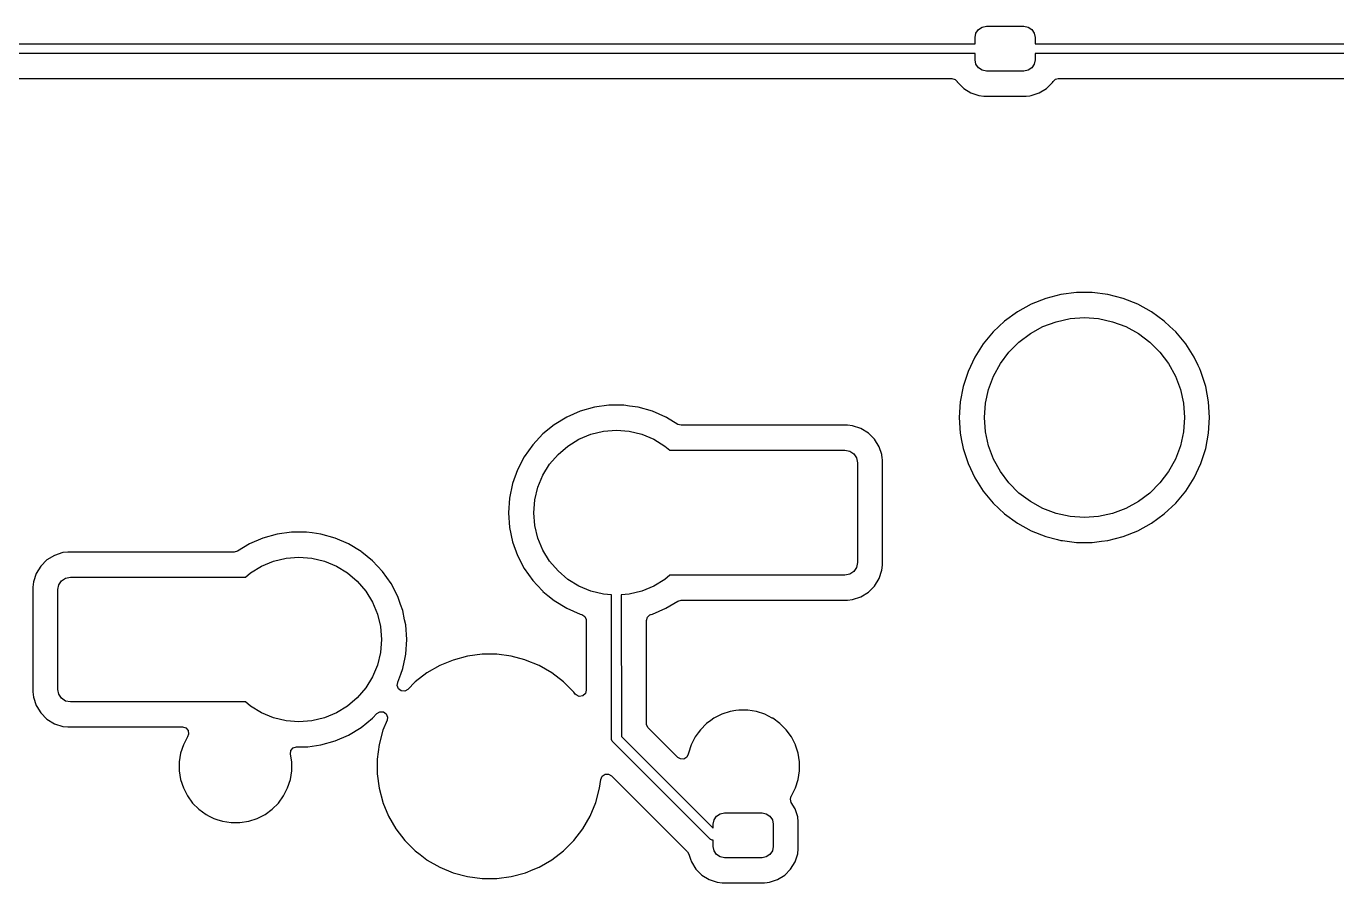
# Model space of a CAD drawing. Header units: millimetres. Extents: x 46 to 4458, y 59 to 1499.
# Drawn here: x 1993.55 to 2019.77, y 883.66 to 900.81 of the extents above; entities that cross this region are included whole.
import ezdxf

# ---------------------------------------------------------------- set-up
doc = ezdxf.new("R2010")
doc.units = ezdxf.units.MM
doc.layers.add('BLACK', color=7, linetype='Continuous')

msp = doc.modelspace()

# ---------------------------------------------------------------- linework, layer by layer
at = {"layer": 'BLACK', "linetype": 'Continuous'}
for p, q in [((2012.60402, 900.74099), (2012.67702, 900.78976)), ((2012.67702, 900.78976), (2012.76312, 900.80689)), ((2012.76312, 900.80689), (2013.51312, 900.80689)), ((2013.51312, 900.80689), (2013.59922, 900.78976)), ((2013.59922, 900.78976), (2013.67222, 900.74099)), ((2012.53812, 900.58189), (2012.55525, 900.66799)), ((2012.53812, 900.4561), (2012.53812, 900.58189)), ((2012.55525, 900.66799), (2012.60402, 900.74099)), ((2013.67222, 900.74099), (2013.72099, 900.66799)), ((2013.72099, 900.66799), (2013.73812, 900.58189)), ((2013.73812, 900.58189), (2013.73812, 900.45614)), ((1989.92562, 900.4555), (2012.53812, 900.4561)), ((2013.73812, 900.45614), (2041.11312, 900.45687)), ((2012.53812, 900.25802), (1989.92562, 900.25742)), ((2012.53812, 900.13189), (2012.53812, 900.25802)), ((2012.55525, 900.04578), (2012.53812, 900.13189)), ((2012.60402, 899.97279), (2012.55525, 900.04578)), ((2013.72099, 900.04578), (2013.67222, 899.97279)), ((2013.73812, 900.13189), (2013.72099, 900.04578)), ((2041.11312, 900.25879), (2013.73812, 900.25806)), ((2013.73812, 900.25806), (2013.73812, 900.13189)), ((1990.39062, 899.75639), (2012.07312, 899.75639)), ((2012.07312, 899.75639), (2012.14015, 899.7367)), ((2012.67702, 899.92401), (2012.60402, 899.97279)), ((2012.76312, 899.90689), (2012.67702, 899.92401)), ((2013.51312, 899.90689), (2012.76312, 899.90689)), ((2013.59922, 899.92401), (2013.51312, 899.90689)), ((2013.67222, 899.97279), (2013.59922, 899.92401)), ((2014.09758, 899.69748), (2014.14953, 899.74421)), ((2014.14953, 899.74421), (2014.20312, 899.75639)), ((2014.20312, 899.75639), (2040.64812, 899.75639)), ((2012.14015, 899.7367), (2012.17865, 899.69748)), ((2012.17865, 899.69748), (2012.1819, 899.69222)), ((2012.1819, 899.69222), (2012.19015, 899.67884)), ((2012.19015, 899.67884), (2012.31007, 899.55892)), ((2012.31007, 899.55892), (2012.31008, 899.55892)), ((2012.31008, 899.55892), (2012.45441, 899.46989)), ((2013.82182, 899.46988), (2013.96616, 899.55892)), ((2013.96616, 899.55892), (2014.08609, 899.67884)), ((2014.08609, 899.67884), (2014.09758, 899.69748)), ((2012.45441, 899.46989), (2012.45442, 899.46989)), ((2012.45442, 899.46989), (2012.45442, 899.46988)), ((2012.45442, 899.46988), (2012.61541, 899.41654)), ((2012.61541, 899.41654), (2012.71477, 899.40639)), ((2012.71477, 899.40639), (2013.56146, 899.40639)), ((2013.56146, 899.40639), (2013.56147, 899.40639)), ((2013.56147, 899.40639), (2013.63388, 899.41379)), ((2013.56147, 899.40639), (2013.56147, 899.40639)), ((2013.63388, 899.41379), (2013.66083, 899.41654)), ((2013.66083, 899.41654), (2013.82182, 899.46988)), ((2013.95139, 895.35471), (2013.65886, 895.23889)), ((2014.25614, 895.43295), (2013.95139, 895.35471)), ((2013.95139, 895.35471), (2013.95139, 895.35471)), ((2014.25616, 895.43296), (2014.25614, 895.43295)), ((2014.56829, 895.47239), (2014.25616, 895.43296)), ((2014.5683, 895.47239), (2014.56829, 895.47239)), ((2014.88294, 895.47239), (2014.5683, 895.47239)), ((2014.88295, 895.47239), (2014.88294, 895.47239)), ((2015.19508, 895.43296), (2014.88295, 895.47239)), ((2015.1951, 895.43295), (2015.19508, 895.43296)), ((2015.49984, 895.35471), (2015.1951, 895.43295)), ((2015.49985, 895.35471), (2015.49984, 895.35471)), ((2015.79238, 895.23889), (2015.49985, 895.35471)), ((2013.38312, 895.0873), (2013.1286, 894.90237)), ((2013.38314, 895.0873), (2013.38312, 895.0873)), ((2013.65886, 895.23889), (2013.38314, 895.0873)), ((2013.65886, 895.23889), (2013.65886, 895.23889)), ((2015.79238, 895.23888), (2015.79238, 895.23889)), ((2015.79238, 895.23889), (2015.79238, 895.23889)), ((2015.79239, 895.23888), (2015.79238, 895.23888)), ((2016.0681, 895.0873), (2015.79239, 895.23888)), ((2016.06811, 895.0873), (2016.0681, 895.0873)), ((2016.32264, 894.90237), (2016.06811, 895.0873)), ((2016.06811, 895.0873), (2016.06811, 895.0873)), ((2013.12859, 894.90236), (2012.89923, 894.68698)), ((2013.1286, 894.90237), (2013.12859, 894.90236)), ((2013.64434, 894.65439), (2013.89479, 894.79115)), ((2013.89479, 894.79115), (2014.16215, 894.89087)), ((2014.16215, 894.89087), (2014.44099, 894.95153)), ((2014.44099, 894.95153), (2014.72562, 894.97189)), ((2014.72562, 894.97189), (2015.01025, 894.95153)), ((2015.01025, 894.95153), (2015.28908, 894.89087)), ((2015.28908, 894.89087), (2015.55645, 894.79115)), ((2015.55645, 894.79115), (2015.8069, 894.65439)), ((2016.32265, 894.90237), (2016.32264, 894.90237)), ((2016.43672, 894.79525), (2016.32265, 894.90237)), ((2016.32265, 894.90237), (2016.32265, 894.90237)), ((2016.55201, 894.68698), (2016.43672, 894.79525)), ((2012.89923, 894.68698), (2012.69867, 894.44455)), ((2012.89923, 894.68698), (2012.89923, 894.68698)), ((2013.4159, 894.48339), (2013.64434, 894.65439)), ((2015.8069, 894.65439), (2016.03534, 894.48339)), ((2016.75256, 894.44455), (2016.55201, 894.68698)), ((2016.55201, 894.68698), (2016.55201, 894.68698)), ((2012.69867, 894.44455), (2012.53008, 894.1789)), ((2012.69867, 894.44455), (2012.69867, 894.44455)), ((2013.04311, 894.05317), (2013.21412, 894.28161)), ((2013.21412, 894.28161), (2013.4159, 894.48339)), ((2016.03534, 894.48339), (2016.23712, 894.28161)), ((2016.23712, 894.28161), (2016.40813, 894.05317)), ((2016.75257, 894.44455), (2016.75256, 894.44455)), ((2016.88603, 894.23424), (2016.75257, 894.44455)), ((2016.92116, 894.17889), (2016.88603, 894.23424)), ((2012.53008, 894.17889), (2012.39612, 893.89421)), ((2012.53008, 894.1789), (2012.53008, 894.17889)), ((2012.90636, 893.80272), (2013.04311, 894.05317)), ((2016.40813, 894.05317), (2016.54488, 893.80272)), ((2016.99931, 894.0128), (2016.92116, 894.17889)), ((2017.03155, 893.94429), (2016.99931, 894.0128)), ((2012.39612, 893.8942), (2012.29889, 893.59497)), ((2012.39612, 893.89421), (2012.39612, 893.8942)), ((2012.80663, 893.53535), (2012.90636, 893.80272)), ((2016.54488, 893.80272), (2016.64461, 893.53535)), ((2017.05512, 893.8942), (2017.03155, 893.94429)), ((2017.15235, 893.59497), (2017.05512, 893.8942)), ((2012.29889, 893.59497), (2012.23993, 893.2859)), ((2012.74598, 893.25652), (2012.80663, 893.53535)), ((2016.64461, 893.53535), (2016.70526, 893.25652)), ((2017.21131, 893.2859), (2017.15235, 893.59497)), ((2005.21227, 893.21739), (2004.92081, 893.17733)), ((2005.50647, 893.21739), (2005.21227, 893.21739)), ((2005.21227, 893.21739), (2005.21227, 893.21739)), ((2005.62194, 893.20152), (2005.50647, 893.21739)), ((2005.50647, 893.21739), (2005.50647, 893.21739)), ((2005.79792, 893.17733), (2005.62194, 893.20152)), ((2012.23993, 893.28589), (2012.22018, 892.97189)), ((2012.23993, 893.2859), (2012.23993, 893.28589)), ((2012.72562, 892.97189), (2012.74598, 893.25652)), ((2016.70526, 893.25652), (2016.72562, 892.97189)), ((2017.21131, 893.28589), (2017.21131, 893.2859)), ((2017.21131, 893.2859), (2017.21131, 893.2859)), ((2017.23106, 892.97189), (2017.21131, 893.28589)), ((2004.36769, 892.98075), (2004.11632, 892.82789)), ((2004.63752, 893.09795), (2004.36769, 892.98075)), ((2004.36769, 892.98075), (2004.36769, 892.98075)), ((2004.92081, 893.17733), (2004.63752, 893.09795)), ((2004.92081, 893.17733), (2004.92081, 893.17733)), ((2005.79793, 893.17733), (2005.79792, 893.17733)), ((2006.08121, 893.09795), (2005.79793, 893.17733)), ((2005.79793, 893.17733), (2005.79793, 893.17733)), ((2006.35104, 892.98075), (2006.08121, 893.09795)), ((2006.35692, 892.97718), (2006.35104, 892.98075)), ((2006.36563, 892.97188), (2006.35692, 892.97718)), ((2006.59, 892.83544), (2006.36563, 892.97188)), ((2012.22018, 892.97189), (2012.22018, 892.97188)), ((2012.22018, 892.97188), (2012.23993, 892.65788)), ((2012.74598, 892.68726), (2012.72562, 892.97189)), ((2016.72562, 892.97189), (2016.70526, 892.68726)), ((2017.21131, 892.65788), (2017.23106, 892.97188)), ((2017.23106, 892.97188), (2017.23106, 892.97189)), ((2004.11632, 892.82789), (2003.88811, 892.64223)), ((2004.84949, 892.63613), (2005.10125, 892.69657)), ((2005.10125, 892.69657), (2005.35937, 892.71689)), ((2005.35937, 892.71689), (2005.61749, 892.69657)), ((2005.61749, 892.69657), (2005.86925, 892.63613)), ((2006.65443, 892.81739), (2006.59, 892.83544)), ((2008.03224, 892.81739), (2006.65443, 892.81739)), ((2008.03225, 892.81739), (2008.03224, 892.81739)), ((2009.98438, 892.81739), (2008.03225, 892.81739)), ((2009.98439, 892.81739), (2009.98438, 892.81739)), ((2010.08716, 892.80689), (2009.98439, 892.81739)), ((2010.08717, 892.80689), (2010.08716, 892.80689)), ((2010.2537, 892.7517), (2010.08717, 892.80689)), ((2010.40303, 892.6596), (2010.2537, 892.7517)), ((2010.52708, 892.53554), (2010.40303, 892.6596)), ((2012.23993, 892.65788), (2012.23993, 892.65788)), ((2012.23993, 892.65788), (2012.26807, 892.51037)), ((2012.80663, 892.40842), (2012.74598, 892.68726)), ((2016.70526, 892.68726), (2016.64461, 892.40842)), ((2017.15235, 892.34881), (2017.21131, 892.65787)), ((2017.21131, 892.65787), (2017.21131, 892.65788)), ((2003.6873, 892.42721), (2003.51765, 892.18687)), ((2003.88811, 892.64223), (2003.6873, 892.42721)), ((2004.19264, 892.23361), (2004.38952, 892.40177)), ((2004.38952, 892.40177), (2004.61029, 892.53705)), ((2004.61029, 892.53705), (2004.84949, 892.63613)), ((2005.86925, 892.63613), (2006.10845, 892.53705)), ((2006.10845, 892.53705), (2006.32922, 892.40177)), ((2006.32922, 892.40177), (2006.42859, 892.31689)), ((2010.61918, 892.38622), (2010.52708, 892.53554)), ((2012.26807, 892.51037), (2012.29232, 892.38325)), ((2012.90636, 892.14106), (2012.80663, 892.40842)), ((2016.64461, 892.40842), (2016.54488, 892.14106)), ((2003.51765, 892.18687), (2003.3823, 891.92565)), ((2003.51765, 892.18687), (2003.51765, 892.18687)), ((2004.02449, 892.03673), (2004.19264, 892.23361)), ((2006.42859, 892.31689), (2007.98437, 892.31689)), ((2007.98437, 892.31689), (2009.93437, 892.31689)), ((2009.93437, 892.31689), (2010.03004, 892.29786)), ((2010.03004, 892.29786), (2010.11115, 892.24366)), ((2010.11115, 892.24366), (2010.16534, 892.16256)), ((2010.16534, 892.16256), (2010.18437, 892.06689)), ((2010.67046, 892.23148), (2010.61918, 892.38622)), ((2010.67437, 892.21969), (2010.67046, 892.23148)), ((2010.67437, 892.21968), (2010.67437, 892.21969)), ((2010.67926, 892.17182), (2010.67437, 892.21968)), ((2010.68487, 892.1169), (2010.67926, 892.17182)), ((2012.29232, 892.38325), (2012.29889, 892.3488)), ((2012.29889, 892.3488), (2012.39612, 892.04957)), ((2013.04311, 891.89061), (2012.90636, 892.14106)), ((2016.54488, 892.14106), (2016.40813, 891.89061)), ((2017.05512, 892.04957), (2017.15235, 892.34881)), ((2003.3823, 891.92565), (2003.28378, 891.64845)), ((2003.88921, 891.81597), (2004.02449, 892.03673)), ((2010.18437, 892.06689), (2010.18437, 890.06689)), ((2010.68487, 890.01688), (2010.68487, 892.1169)), ((2012.39612, 892.04957), (2012.39612, 892.04957)), ((2012.39612, 892.04957), (2012.53008, 891.76488)), ((2013.21412, 891.66217), (2013.04311, 891.89061)), ((2016.40813, 891.89061), (2016.23712, 891.66217)), ((2016.92116, 891.76488), (2017.05512, 892.04957)), ((2003.28377, 891.64843), (2003.22392, 891.3604)), ((2003.28378, 891.64845), (2003.28377, 891.64843)), ((2003.79013, 891.57677), (2003.88921, 891.81597)), ((2012.53008, 891.76488), (2012.53008, 891.76488)), ((2012.53008, 891.76488), (2012.69867, 891.49923)), ((2013.4159, 891.46039), (2013.21412, 891.66217)), ((2016.23712, 891.66217), (2016.03534, 891.46039)), ((2016.75257, 891.49922), (2016.92116, 891.76488)), ((2003.22392, 891.3604), (2003.20384, 891.06689)), ((2003.22392, 891.3604), (2003.22392, 891.3604)), ((2003.72968, 891.325), (2003.79013, 891.57677)), ((2012.69867, 891.49923), (2012.69867, 891.49922)), ((2012.69867, 891.49922), (2012.89923, 891.2568)), ((2013.64434, 891.28938), (2013.4159, 891.46039)), ((2016.03534, 891.46039), (2015.8069, 891.28938)), ((2016.55201, 891.25679), (2016.75257, 891.49922)), ((2003.70937, 891.06689), (2003.72968, 891.325)), ((2012.89923, 891.2568), (2012.89923, 891.2568)), ((2012.89923, 891.2568), (2013.12859, 891.04141)), ((2013.89479, 891.15262), (2013.64434, 891.28938)), ((2014.16215, 891.0529), (2013.89479, 891.15262)), ((2015.55645, 891.15262), (2015.28908, 891.0529)), ((2015.8069, 891.28938), (2015.55645, 891.15262)), ((2016.32265, 891.04141), (2016.55201, 891.25679)), ((2003.20384, 891.06689), (2003.22392, 890.77338)), ((2003.72968, 890.80877), (2003.70937, 891.06689)), ((2013.12859, 891.04141), (2013.1286, 891.0414)), ((2013.1286, 891.0414), (2013.38312, 890.85648)), ((2013.38312, 890.85648), (2013.38313, 890.85648)), ((2013.38313, 890.85648), (2013.38314, 890.85647)), ((2013.38314, 890.85647), (2013.65885, 890.70489)), ((2014.44099, 890.99224), (2014.16215, 891.0529)), ((2014.72562, 890.97189), (2014.44099, 890.99224)), ((2015.01025, 890.99224), (2014.72562, 890.97189)), ((2015.28908, 891.0529), (2015.01025, 890.99224)), ((2015.79239, 890.70489), (2016.0681, 890.85647)), ((2016.0681, 890.85647), (2016.32265, 891.04141)), ((1998.57081, 890.63733), (1998.28752, 890.55795)), ((1998.86227, 890.67739), (1998.57081, 890.63733)), ((1998.57081, 890.63733), (1998.57081, 890.63733)), ((1999.15647, 890.67739), (1998.86227, 890.67739)), ((1998.86227, 890.67739), (1998.86227, 890.67739)), ((1999.27194, 890.66152), (1999.15647, 890.67739)), ((1999.15647, 890.67739), (1999.15647, 890.67739)), ((1999.44792, 890.63733), (1999.27194, 890.66152)), ((1999.44793, 890.63733), (1999.44792, 890.63733)), ((1999.73121, 890.55795), (1999.44793, 890.63733)), ((1999.44793, 890.63733), (1999.44793, 890.63733)), ((2003.22392, 890.77338), (2003.22392, 890.77337)), ((2003.22392, 890.77337), (2003.28377, 890.48534)), ((2003.79013, 890.55701), (2003.72968, 890.80877)), ((2013.65885, 890.70489), (2013.65886, 890.70489)), ((2013.65886, 890.70489), (2013.65886, 890.70489)), ((2013.65886, 890.70489), (2013.65886, 890.70489)), ((2013.65886, 890.70489), (2013.95139, 890.58907)), ((2013.95139, 890.58907), (2013.95139, 890.58907)), ((2013.95139, 890.58907), (2014.18365, 890.52944)), ((2015.19509, 890.51082), (2015.49984, 890.58907)), ((2015.49984, 890.58907), (2015.5012, 890.58961)), ((2015.5012, 890.58961), (2015.79238, 890.70489)), ((2015.79238, 890.70489), (2015.79238, 890.70489)), ((2015.79238, 890.70489), (2015.79238, 890.70489)), ((2015.79238, 890.70489), (2015.79239, 890.70489)), ((1998.01769, 890.44075), (1997.77874, 890.29544)), ((1998.28752, 890.55795), (1998.01769, 890.44075)), ((1998.01769, 890.44075), (1998.01769, 890.44075)), ((2000.00104, 890.44075), (1999.73121, 890.55795)), ((2000.00105, 890.44075), (2000.00104, 890.44075)), ((2000.25241, 890.28789), (2000.00105, 890.44075)), ((2003.28377, 890.48534), (2003.28378, 890.48533)), ((2003.28378, 890.48533), (2003.3823, 890.20813)), ((2003.88921, 890.3178), (2003.79013, 890.55701)), ((2004.02449, 890.09704), (2003.88921, 890.3178)), ((2014.18365, 890.52944), (2014.25615, 890.51082)), ((2014.25615, 890.51082), (2014.28966, 890.50659)), ((2014.28966, 890.50659), (2014.56829, 890.47139)), ((2014.56829, 890.47139), (2014.5683, 890.47139)), ((2014.5683, 890.47139), (2014.5683, 890.47139)), ((2014.5683, 890.47139), (2014.5683, 890.47139)), ((2014.5683, 890.47139), (2014.88294, 890.47139)), ((2014.88294, 890.47139), (2014.88294, 890.47139)), ((2014.88294, 890.47139), (2014.88294, 890.47139)), ((2014.88294, 890.47139), (2014.88295, 890.47139)), ((2014.88295, 890.47139), (2015.06921, 890.49492)), ((2015.06921, 890.49492), (2015.19509, 890.51082)), ((1993.96571, 890.1196), (1993.84166, 889.99555)), ((1994.11503, 890.2117), (1993.96571, 890.1196)), ((1994.11504, 890.2117), (1994.11503, 890.2117)), ((1994.28157, 890.26689), (1994.11504, 890.2117)), ((1994.38435, 890.27739), (1994.28157, 890.26689)), ((1994.28157, 890.26689), (1994.28157, 890.26689)), ((1994.38437, 890.27739), (1994.38435, 890.27739)), ((1997.71431, 890.27739), (1994.38437, 890.27739)), ((1997.77874, 890.29544), (1997.71431, 890.27739)), ((1998.26029, 889.99705), (1998.49949, 890.09613)), ((1998.49949, 890.09613), (1998.75125, 890.15657)), ((1998.75125, 890.15657), (1999.00937, 890.17689)), ((1999.00937, 890.17689), (1999.26749, 890.15657)), ((1999.26749, 890.15657), (1999.51925, 890.09613)), ((1999.51925, 890.09613), (1999.75845, 889.99705)), ((2000.25242, 890.28789), (2000.25241, 890.28789)), ((2000.26532, 890.27739), (2000.25242, 890.28789)), ((2000.25242, 890.28789), (2000.25242, 890.28789)), ((2000.48063, 890.10223), (2000.26532, 890.27739)), ((2000.48063, 890.10222), (2000.48063, 890.10223)), ((2000.58094, 889.99482), (2000.48063, 890.10222)), ((2000.48063, 890.10222), (2000.48063, 890.10222)), ((2003.3823, 890.20813), (2003.51765, 889.94691)), ((2004.19264, 889.90016), (2004.02449, 890.09704)), ((2010.18437, 890.06689), (2010.16534, 889.97122)), ((1993.74956, 889.84622), (1993.69437, 889.67968)), ((1993.84166, 889.99555), (1993.74956, 889.84622)), ((1993.74956, 889.84622), (1993.74956, 889.84622)), ((1994.3387, 889.75786), (1994.43437, 889.77689)), ((1994.43437, 889.77689), (1996.48437, 889.77689)), ((1996.48437, 889.77689), (1997.94014, 889.77689)), ((1997.94014, 889.77689), (1998.03952, 889.86177)), ((1998.03952, 889.86177), (1998.26029, 889.99705)), ((1999.75845, 889.99705), (1999.97922, 889.86177)), ((1999.97922, 889.86177), (2000.1761, 889.69361)), ((2000.68144, 889.88721), (2000.58094, 889.99482)), ((2000.85109, 889.64687), (2000.68144, 889.88721)), ((2003.51765, 889.94691), (2003.51765, 889.9469)), ((2003.51765, 889.9469), (2003.6873, 889.70656)), ((2004.38952, 889.73201), (2004.19264, 889.90016)), ((2006.42859, 889.81689), (2006.32922, 889.73201)), ((2007.88437, 889.81689), (2006.42859, 889.81689)), ((2009.93437, 889.81689), (2007.88437, 889.81689)), ((2010.03004, 889.83592), (2009.93437, 889.81689)), ((2010.11115, 889.89011), (2010.03004, 889.83592)), ((2010.16534, 889.97122), (2010.11115, 889.89011)), ((2010.61918, 889.74755), (2010.67437, 889.91409)), ((2010.67437, 889.91409), (2010.68487, 890.01688)), ((1993.69437, 889.67968), (1993.68387, 889.5769)), ((1993.68387, 889.5769), (1993.68387, 887.47689)), ((1993.69437, 889.67968), (1993.69437, 889.67968)), ((1993.69437, 889.67968), (1993.69437, 889.67968)), ((1994.18437, 889.52689), (1994.2034, 889.62256)), ((1994.18437, 887.52689), (1994.18437, 889.52689)), ((1994.2034, 889.62256), (1994.25759, 889.70366)), ((1994.25759, 889.70366), (1994.3387, 889.75786)), ((2000.1761, 889.69361), (2000.34425, 889.49673)), ((2000.85109, 889.64686), (2000.85109, 889.64687)), ((2000.85109, 889.64687), (2000.85109, 889.64687)), ((2000.98644, 889.38565), (2000.85109, 889.64686)), ((2003.6873, 889.70656), (2003.77205, 889.61582)), ((2003.77205, 889.61582), (2003.88665, 889.49312)), ((2004.61029, 889.59673), (2004.38952, 889.73201)), ((2004.84949, 889.49764), (2004.61029, 889.59673)), ((2006.10845, 889.59673), (2005.86925, 889.49764)), ((2006.32922, 889.73201), (2006.10845, 889.59673)), ((2010.40303, 889.47418), (2010.52708, 889.59823)), ((2010.52708, 889.59823), (2010.61918, 889.74755)), ((2000.34425, 889.49673), (2000.47953, 889.27597)), ((2000.47953, 889.27597), (2000.57861, 889.03677)), ((2001.04246, 889.22803), (2000.98644, 889.38565)), ((2003.88665, 889.49312), (2003.88811, 889.49155)), ((2003.88811, 889.49155), (2003.9901, 889.40858)), ((2003.9901, 889.40858), (2004.11632, 889.30589)), ((2004.11632, 889.30589), (2004.11632, 889.30589)), ((2004.11632, 889.30589), (2004.11632, 889.30589)), ((2004.11632, 889.30589), (2004.36769, 889.15303)), ((2005.10125, 889.4372), (2004.84949, 889.49764)), ((2005.26006, 889.4247), (2005.10125, 889.4372)), ((2005.26129, 886.52738), (2005.26006, 889.4247)), ((2005.61749, 889.4372), (2005.45815, 889.42466)), ((2005.45815, 889.42466), (2005.45935, 886.58567)), ((2005.86925, 889.49764), (2005.61749, 889.4372)), ((2006.35105, 889.15303), (2006.59, 889.29834)), ((2006.59, 889.29834), (2006.65443, 889.31639)), ((2006.65443, 889.31639), (2007.83435, 889.31639)), ((2007.83435, 889.31639), (2007.83436, 889.31639)), ((2007.83436, 889.31639), (2009.98438, 889.31639)), ((2009.98438, 889.31639), (2010.08717, 889.32689)), ((2010.08717, 889.32689), (2010.2537, 889.38207)), ((2010.2537, 889.38207), (2010.40303, 889.47418)), ((2000.57861, 889.03677), (2000.63906, 888.785)), ((2001.08496, 889.10845), (2001.04246, 889.22803)), ((2001.08496, 889.10843), (2001.08496, 889.10845)), ((2001.12371, 888.92195), (2001.08496, 889.10843)), ((2004.36769, 889.15303), (2004.36769, 889.15303)), ((2004.36769, 889.15303), (2004.63753, 889.03582)), ((2004.63753, 889.03582), (2004.66489, 889.02815)), ((2004.66489, 889.02815), (2004.66523, 889.02806)), ((2004.66523, 889.02806), (2004.66832, 889.02719)), ((2004.66832, 889.02719), (2004.72757, 888.99015)), ((2004.72757, 888.99015), (2004.75738, 888.92696)), ((2005.97955, 888.97483), (2006.03236, 889.02058)), ((2006.03236, 889.02058), (2006.05042, 889.02719)), ((2006.05042, 889.02719), (2006.05351, 889.02806)), ((2006.05351, 889.02806), (2006.08121, 889.03582)), ((2006.08121, 889.03582), (2006.35104, 889.15302)), ((2006.08121, 889.03582), (2006.08121, 889.03582)), ((2006.35104, 889.15302), (2006.35105, 889.15303)), ((2006.35105, 889.15303), (2006.35105, 889.15303)), ((2000.63906, 888.785), (2000.65937, 888.52689)), ((2001.14482, 888.8204), (2001.12371, 888.92195)), ((2001.16489, 888.52689), (2001.14482, 888.8204)), ((2004.75738, 888.92696), (2004.75887, 888.90779)), ((2004.75887, 888.90779), (2004.75887, 887.51141)), ((2005.95987, 888.90779), (2005.97955, 888.97483)), ((2005.95987, 887.47689), (2005.95987, 888.90779)), ((2000.65937, 888.52689), (2000.63906, 888.26877)), ((2001.14482, 888.23338), (2001.16489, 888.52689)), ((2000.63906, 888.26877), (2000.57861, 888.01701)), ((2001.13166, 888.17006), (2001.14482, 888.23338)), ((2002.67225, 888.23129), (2002.38057, 888.19289)), ((2002.67226, 888.23129), (2002.67225, 888.23129)), ((2002.96648, 888.23129), (2002.67226, 888.23129)), ((2002.67226, 888.23129), (2002.67226, 888.23129)), ((2002.96649, 888.23129), (2002.96648, 888.23129)), ((2002.96648, 888.23129), (2002.96648, 888.23129)), ((2003.25817, 888.19289), (2002.96649, 888.23129)), ((2000.57861, 888.01701), (2000.47953, 887.7778)), ((2001.04596, 887.83561), (2001.08496, 887.94533)), ((2001.08496, 887.94534), (2001.13166, 888.17006)), ((2001.08496, 887.94533), (2001.08496, 887.94534)), ((2001.08496, 887.94534), (2001.08496, 887.94534)), ((2001.82456, 888.00415), (2001.56978, 887.85705)), ((2001.82457, 888.00415), (2001.82456, 888.00415)), ((2002.09637, 888.11674), (2001.82457, 888.00415)), ((2002.38057, 888.19289), (2002.09637, 888.11674)), ((2003.52788, 888.12062), (2003.25817, 888.19289)), ((2003.25817, 888.19289), (2003.25817, 888.19289)), ((2003.25817, 888.19289), (2003.25817, 888.19289)), ((2003.54236, 888.11674), (2003.52788, 888.12062)), ((2003.81416, 888.00415), (2003.54236, 888.11674)), ((2003.81418, 888.00415), (2003.81416, 888.00415)), ((2004.06896, 887.85705), (2003.81418, 888.00415)), ((2000.47953, 887.7778), (2000.34425, 887.55704)), ((2000.98644, 887.66812), (2000.98898, 887.67526)), ((2000.98898, 887.67526), (2001.04596, 887.83561)), ((2001.33636, 887.67794), (2001.18663, 887.52821)), ((2001.56976, 887.85704), (2001.33636, 887.67794)), ((2001.56978, 887.85705), (2001.56976, 887.85704)), ((2004.06897, 887.85704), (2004.06896, 887.85705)), ((2004.06896, 887.85705), (2004.06896, 887.85705)), ((2004.30238, 887.67794), (2004.06897, 887.85704)), ((2004.06897, 887.85704), (2004.06897, 887.85704)), ((2004.06897, 887.85704), (2004.06897, 887.85704)), ((2004.30239, 887.67793), (2004.30238, 887.67794)), ((2004.51041, 887.4699), (2004.30239, 887.67793)), ((1993.68387, 887.47689), (1993.68387, 887.47687)), ((1993.68387, 887.47687), (1993.69437, 887.37409)), ((1994.2034, 887.43122), (1994.18437, 887.52689)), ((1994.25759, 887.35011), (1994.2034, 887.43122)), ((2000.34425, 887.55704), (2000.1761, 887.36016)), ((2000.97526, 887.60704), (2000.98521, 887.66529)), ((2000.99968, 887.54158), (2000.97526, 887.60704)), ((2000.98521, 887.66529), (2000.98644, 887.66811)), ((2000.98644, 887.66811), (2000.98644, 887.66812)), ((2001.05561, 887.49971), (2000.99968, 887.54158)), ((2001.1253, 887.49472), (2001.05561, 887.49971)), ((2001.18663, 887.52821), (2001.1253, 887.49472)), ((2004.51042, 887.46989), (2004.51041, 887.4699)), ((2004.53649, 887.43592), (2004.51042, 887.46989)), ((2004.55367, 887.41769), (2004.53649, 887.43592)), ((2004.61722, 887.38867), (2004.55367, 887.41769)), ((2004.73918, 887.44437), (2004.68638, 887.39861)), ((2004.75887, 887.51141), (2004.73918, 887.44437)), ((2005.95987, 886.84698), (2005.95987, 887.47689)), ((1993.69437, 887.37409), (1993.69437, 887.37409)), ((1993.69437, 887.37409), (1993.74955, 887.20756)), ((1993.74955, 887.20756), (1993.74956, 887.20755)), ((1993.74956, 887.20755), (1993.7612, 887.18868)), ((1993.7612, 887.18868), (1993.84166, 887.05823)), ((1994.3387, 887.29592), (1994.25759, 887.35011)), ((1994.43437, 887.27689), (1994.3387, 887.29592)), ((1996.35937, 887.27689), (1994.43437, 887.27689)), ((1997.94014, 887.27689), (1996.35937, 887.27689)), ((1998.03952, 887.19201), (1997.94014, 887.27689)), ((1998.26029, 887.05673), (1998.03952, 887.19201)), ((1999.97922, 887.19201), (1999.75845, 887.05673)), ((2000.1761, 887.36016), (1999.97922, 887.19201)), ((2004.68638, 887.39861), (2004.61722, 887.38867)), ((1993.84166, 887.05823), (1993.96571, 886.93418)), ((1993.96571, 886.93418), (1994.11504, 886.84207)), ((1998.49949, 886.95764), (1998.26029, 887.05673)), ((1998.75125, 886.8972), (1998.49949, 886.95764)), ((1999.00937, 886.87689), (1998.75125, 886.8972)), ((1999.26749, 886.8972), (1999.00937, 886.87689)), ((1999.51925, 886.95764), (1999.26749, 886.8972)), ((1999.75845, 887.05673), (1999.51925, 886.95764)), ((2000.25242, 886.76589), (2000.48063, 886.95155)), ((2000.48063, 886.95155), (2000.56886, 887.04602)), ((2000.56886, 887.04602), (2000.629, 887.08158)), ((2000.629, 887.08158), (2000.69882, 887.07898)), ((2000.77404, 886.91393), (2000.68952, 886.70988)), ((2000.69882, 887.07898), (2000.75615, 887.03904)), ((2000.75615, 887.03904), (2000.78279, 886.97445)), ((2000.78279, 886.97445), (2000.77404, 886.91393)), ((2007.24913, 886.90566), (2007.16616, 886.84537)), ((2007.30948, 886.9495), (2007.24913, 886.90566)), ((2007.46733, 887.02993), (2007.30948, 886.9495)), ((2007.63581, 887.08467), (2007.46733, 887.02993)), ((2007.46733, 887.02993), (2007.46733, 887.02993)), ((2007.75246, 887.10315), (2007.63581, 887.08467)), ((2007.81079, 887.11239), (2007.75246, 887.10315)), ((2007.98795, 887.11239), (2007.81079, 887.11239)), ((2008.07544, 887.09853), (2007.98795, 887.11239)), ((2008.16293, 887.08467), (2008.07544, 887.09853)), ((2008.33141, 887.02993), (2008.16293, 887.08467)), ((2008.47945, 886.9545), (2008.33141, 887.02993)), ((2008.33141, 887.02993), (2008.33141, 887.02993)), ((2008.48926, 886.9495), (2008.47945, 886.9545)), ((2008.63258, 886.84537), (2008.48926, 886.9495)), ((1994.11504, 886.84207), (1994.28157, 886.78689)), ((1994.28157, 886.78689), (1994.38436, 886.77639)), ((1994.38436, 886.77639), (1996.31149, 886.77639)), ((1996.31149, 886.77639), (1996.3115, 886.77639)), ((1996.3115, 886.77639), (1996.67842, 886.77639)), ((1996.67842, 886.77639), (1996.74546, 886.7567)), ((1996.74546, 886.7567), (1996.79121, 886.7039)), ((1996.80115, 886.63474), (1996.77874, 886.57951)), ((1996.79121, 886.7039), (1996.80115, 886.63474)), ((2000.00105, 886.61303), (2000.25242, 886.76589)), ((2000.68952, 886.70988), (2000.61337, 886.42568)), ((2005.9627, 886.82063), (2005.95987, 886.84698)), ((2005.99619, 886.7593), (2005.9627, 886.82063)), ((2006.58895, 886.16654), (2005.99619, 886.7593)), ((2006.99617, 886.65855), (2006.93676, 886.57678)), ((2007.04089, 886.7201), (2006.99617, 886.65855)), ((2007.16615, 886.84537), (2007.04089, 886.7201)), ((2007.04089, 886.7201), (2007.04089, 886.7201)), ((2007.04089, 886.7201), (2007.04089, 886.7201)), ((2007.16616, 886.84537), (2007.16615, 886.84537)), ((2007.16615, 886.84537), (2007.16615, 886.84537)), ((2008.75785, 886.7201), (2008.63258, 886.84537)), ((2008.86198, 886.57678), (2008.75785, 886.7201)), ((1996.69633, 886.41893), (1996.64158, 886.25044)), ((1996.77676, 886.57678), (1996.69633, 886.41893)), ((1996.69633, 886.41893), (1996.69633, 886.41893)), ((1996.77874, 886.57951), (1996.77676, 886.57678)), ((1998.89387, 886.35573), (1998.96062, 886.37637)), ((1998.96062, 886.37637), (1998.96239, 886.37639)), ((1998.96239, 886.37639), (1999.15647, 886.37639)), ((1999.15647, 886.37639), (1999.18789, 886.38071)), ((1999.18789, 886.38071), (1999.44792, 886.41645)), ((1999.44792, 886.41645), (1999.73121, 886.49582)), ((1999.73121, 886.49582), (2000.00105, 886.61303)), ((2000.61337, 886.42568), (2000.57497, 886.134)), ((2005.27622, 886.49133), (2005.26129, 886.52738)), ((2005.28866, 886.47618), (2005.27622, 886.49133)), ((2007.24381, 884.52374), (2005.28866, 886.47618)), ((2005.45935, 886.58567), (2007.29937, 884.74821)), ((2006.85633, 886.41893), (2006.80158, 886.25045)), ((2006.93676, 886.57678), (2006.85633, 886.41893)), ((2006.85633, 886.41893), (2006.85633, 886.41893)), ((2008.89489, 886.51219), (2008.86198, 886.57678)), ((2008.94241, 886.41893), (2008.89489, 886.51219)), ((2008.94525, 886.41019), (2008.94241, 886.41893)), ((2008.94241, 886.41893), (2008.94241, 886.41893)), ((2008.99716, 886.25044), (2008.94525, 886.41019)), ((1996.64158, 886.25044), (1996.61387, 886.07547)), ((1998.83992, 886.23299), (1998.84887, 886.30228)), ((1998.86487, 886.07547), (1998.83992, 886.23299)), ((1998.84887, 886.30228), (1998.89387, 886.35573)), ((2000.57497, 886.134), (2000.57497, 886.13399)), ((2000.57497, 886.13399), (2000.57497, 885.83979)), ((2006.64, 886.13575), (2006.58895, 886.16654)), ((2006.70986, 886.13475), (2006.64, 886.13575)), ((2006.76918, 886.17168), (2006.70986, 886.13475)), ((2006.79911, 886.23482), (2006.76918, 886.17168)), ((2006.80158, 886.25045), (2006.79911, 886.23482)), ((2009.02487, 886.07547), (2008.99716, 886.25044)), ((1996.61387, 886.07547), (1996.61387, 885.89831)), ((1996.61387, 885.89831), (1996.64158, 885.72333)), ((1998.83716, 885.72333), (1998.86487, 885.89831)), ((1998.86487, 885.89831), (1998.86487, 886.07547)), ((2000.57497, 885.83979), (2000.57497, 885.83977)), ((2000.57497, 885.83977), (2000.61308, 885.55029)), ((2008.99716, 885.72333), (2009.02487, 885.89831)), ((2009.02487, 885.89831), (2009.02487, 886.07547)), ((1996.64158, 885.72333), (1996.69633, 885.55485)), ((1998.78241, 885.55485), (1998.83716, 885.72333)), ((2005.02537, 885.54809), (2005.0488, 885.7261)), ((2005.0488, 885.7261), (2005.07707, 885.79)), ((2005.07707, 885.79), (2005.13539, 885.82847)), ((2005.13539, 885.82847), (2005.20526, 885.8293)), ((2005.20526, 885.8293), (2005.25942, 885.7976)), ((2005.25942, 885.7976), (2006.78139, 884.27563)), ((2008.94241, 885.55485), (2008.99716, 885.72333)), ((1996.69633, 885.55485), (1996.69633, 885.55485)), ((1996.69633, 885.55485), (1996.75063, 885.44828)), ((1996.75063, 885.44828), (1996.77676, 885.397)), ((1996.77676, 885.397), (1996.88089, 885.25367)), ((1998.59785, 885.25367), (1998.70198, 885.397)), ((1998.70198, 885.397), (1998.78241, 885.55485)), ((2000.61308, 885.55029), (2000.61337, 885.54809)), ((2000.61337, 885.54809), (2000.68739, 885.27184)), ((2004.94922, 885.2639), (2005.02537, 885.54809)), ((2008.84182, 885.33138), (2008.86007, 885.39388)), ((2008.86026, 885.26399), (2008.84182, 885.33138)), ((2008.86007, 885.39388), (2008.86197, 885.39698)), ((2008.86197, 885.39698), (2008.86198, 885.397)), ((2008.86198, 885.397), (2008.94241, 885.55485)), ((1996.88089, 885.25367), (1997.00616, 885.1284)), ((1997.00616, 885.1284), (1997.14948, 885.02427)), ((1998.32926, 885.02427), (1998.47258, 885.1284)), ((1998.47258, 885.1284), (1998.59785, 885.25367)), ((2000.68739, 885.27184), (2000.68952, 885.26389)), ((2000.68952, 885.26389), (2000.8021, 884.99209)), ((2004.84877, 885.02139), (2004.9344, 885.22812)), ((2004.9344, 885.22812), (2004.94922, 885.2639)), ((2007.43827, 885.03976), (2007.52437, 885.05689)), ((2007.52437, 885.05689), (2008.27437, 885.05689)), ((2008.27437, 885.05689), (2008.36047, 885.03976)), ((2008.93637, 885.14059), (2008.86026, 885.26399)), ((2008.93637, 885.14058), (2008.93637, 885.14059)), ((2008.93637, 885.14059), (2008.93637, 885.14059)), ((2008.98972, 884.9796), (2008.93637, 885.14058)), ((1997.14948, 885.02427), (1997.21265, 884.99208)), ((1997.21265, 884.99208), (1997.30733, 884.94385)), ((1997.30733, 884.94385), (1997.30733, 884.94384)), ((1997.30733, 884.94384), (1997.36816, 884.92408)), ((1997.36816, 884.92408), (1997.47581, 884.8891)), ((1997.47581, 884.8891), (1997.65079, 884.86139)), ((1997.65079, 884.86139), (1997.65079, 884.86139)), ((1997.65079, 884.86139), (1997.82795, 884.86139)), ((1997.82795, 884.86139), (1998.00292, 884.8891)), ((1997.82795, 884.86139), (1997.82795, 884.86139)), ((1998.00292, 884.8891), (1998.17141, 884.94385)), ((1998.17141, 884.94385), (1998.32926, 885.02427)), ((2000.8021, 884.99209), (2000.80211, 884.99208)), ((2000.80211, 884.99208), (2000.94921, 884.7373)), ((2004.68952, 884.73729), (2004.83663, 884.99208)), ((2004.83663, 884.99208), (2004.84877, 885.02139)), ((2007.29937, 884.83189), (2007.3165, 884.91799)), ((2007.29937, 884.74821), (2007.29937, 884.83189)), ((2007.3165, 884.91799), (2007.36527, 884.99099)), ((2007.36527, 884.99099), (2007.43827, 885.03976)), ((2008.36047, 885.03976), (2008.43347, 884.99099)), ((2008.43347, 884.99099), (2008.48224, 884.91799)), ((2008.48224, 884.91799), (2008.49937, 884.83189)), ((2008.49937, 884.83189), (2008.49937, 884.38189)), ((2008.99987, 884.88023), (2008.98972, 884.9796)), ((2008.99987, 884.33354), (2008.99987, 884.88023)), ((2000.94921, 884.7373), (2000.94922, 884.73728)), ((2000.94922, 884.73728), (2001.12832, 884.50388)), ((2004.51042, 884.50388), (2004.68952, 884.73729)), ((2001.12832, 884.50388), (2001.12832, 884.50387)), ((2001.12832, 884.50387), (2001.33635, 884.29584)), ((2001.33635, 884.29584), (2001.33636, 884.29584)), ((2001.33636, 884.29584), (2001.43273, 884.22189)), ((2004.06897, 884.11673), (2004.30238, 884.29584)), ((2004.30238, 884.29584), (2004.51042, 884.50388)), ((2006.78139, 884.27563), (2006.81141, 884.22696)), ((2007.25133, 884.52063), (2007.24381, 884.52374)), ((2007.27986, 884.50881), (2007.25133, 884.52063)), ((2007.29937, 884.50689), (2007.27986, 884.50881)), ((2007.29937, 884.38189), (2007.29937, 884.50689)), ((2007.3165, 884.29578), (2007.29937, 884.38189)), ((2007.36527, 884.22279), (2007.3165, 884.29578)), ((2008.48224, 884.29578), (2008.43347, 884.22279)), ((2008.49937, 884.38189), (2008.48224, 884.29578)), ((2008.98972, 884.23418), (2008.99987, 884.33354)), ((2001.43273, 884.22189), (2001.56977, 884.11673)), ((2001.56977, 884.11673), (2001.57695, 884.11259)), ((2001.57695, 884.11259), (2001.82456, 883.96963)), ((2003.81417, 883.96963), (2004.06897, 884.11673)), ((2006.81141, 884.22696), (2006.84389, 884.12894)), ((2006.84389, 884.12894), (2006.86237, 884.07319)), ((2006.86237, 884.07319), (2006.86237, 884.07318)), ((2006.86237, 884.07318), (2006.9514, 883.92885)), ((2007.43827, 884.17401), (2007.36527, 884.22279)), ((2007.52437, 884.15689), (2007.43827, 884.17401)), ((2008.27437, 884.15689), (2007.52437, 884.15689)), ((2008.36047, 884.17401), (2008.27437, 884.15689)), ((2008.43347, 884.22279), (2008.36047, 884.17401)), ((2008.84734, 883.92884), (2008.93637, 884.07319)), ((2008.93637, 884.07319), (2008.98972, 884.23418)), ((2001.82456, 883.96963), (2001.82457, 883.96962)), ((2001.82457, 883.96962), (2002.09637, 883.85704)), ((2002.09637, 883.85704), (2002.09638, 883.85704)), ((2002.09638, 883.85704), (2002.09638, 883.85704)), ((2002.09638, 883.85704), (2002.38057, 883.78089)), ((2002.38057, 883.78089), (2002.67226, 883.74249)), ((2002.67226, 883.74249), (2002.67227, 883.74249)), ((2002.67227, 883.74249), (2002.96647, 883.74249)), ((2002.96647, 883.74249), (2002.96648, 883.74249)), ((2002.96648, 883.74249), (2003.25817, 883.78089)), ((2003.25817, 883.78089), (2003.54236, 883.85704)), ((2003.54236, 883.85704), (2003.69834, 883.92165)), ((2003.69834, 883.92165), (2003.81416, 883.96962)), ((2003.81416, 883.96962), (2003.81417, 883.96962)), ((2003.81417, 883.96962), (2003.81417, 883.96963)), ((2006.9514, 883.92885), (2006.9514, 883.92884)), ((2006.9514, 883.92884), (2007.07132, 883.80892)), ((2007.07132, 883.80892), (2007.07133, 883.80892)), ((2007.07133, 883.80892), (2007.21566, 883.71989)), ((2008.58307, 883.71988), (2008.72741, 883.80892)), ((2008.72741, 883.80892), (2008.84734, 883.92884)), ((2007.21566, 883.71989), (2007.21567, 883.71989)), ((2007.21567, 883.71989), (2007.21567, 883.71988)), ((2007.21567, 883.71988), (2007.37666, 883.66654)), ((2007.37666, 883.66654), (2007.47602, 883.65639)), ((2007.47602, 883.65639), (2008.32271, 883.65639)), ((2008.32271, 883.65639), (2008.32272, 883.65639)), ((2008.32272, 883.65639), (2008.37713, 883.66195)), ((2008.32272, 883.65639), (2008.32272, 883.65639)), ((2008.37713, 883.66195), (2008.42208, 883.66654)), ((2008.42208, 883.66654), (2008.58307, 883.71988))]:
    msp.add_line(p, q, dxfattribs=at)

doc.saveas('drawing.dxf')
